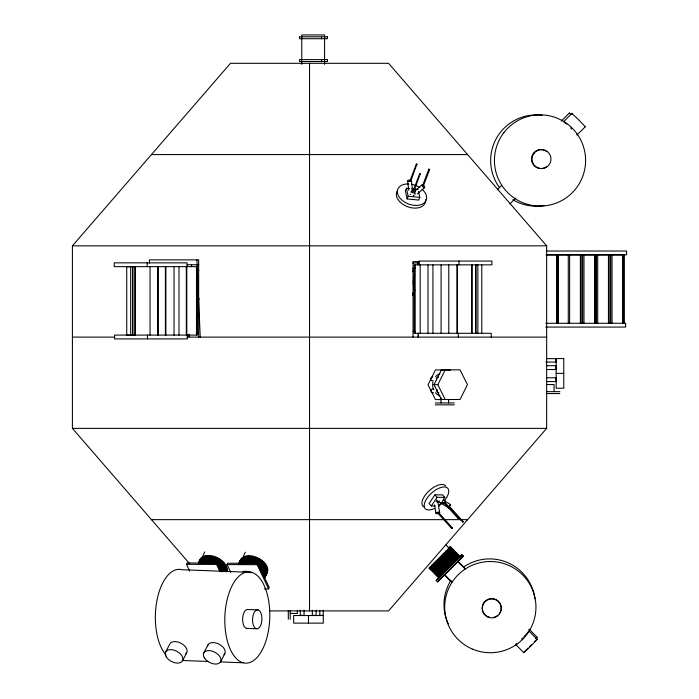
<?xml version="1.0" encoding="UTF-8"?>
<svg xmlns="http://www.w3.org/2000/svg" width="699" height="699" viewBox="0 0 699 699"><rect width="100%" height="100%" fill="white"/><g stroke="black" fill="none" stroke-linecap="round" stroke-linejoin="round"><path stroke-width="1.05" d="M462.555 522.398C464.328 521.454 461.995 522.109 458.361 517.741M448.548 507.789L450.497 504.556L448.548 507.789L438.771 501.891M409.92 180.919L416.351 164.108L416.945 164.047L410.636 181.434M417.207 164.518L416.324 164.186M413.188 190.731L419.645 173.85L420.239 173.789L413.93 191.168L413.188 190.818L413.694 190.547M419.618 173.929L420.527 174.182M414.07 191.063L413.808 190.591M428.828 169.149L429.623 169.621L428.828 169.149L422.345 186.266M409.631 188.555L406.451 188.249L405.429 190.941L407.106 198.935L418.753 200.063L419.784 197.38L418.518 191.377M407.106 198.935L408.137 196.244L406.451 188.249M423.192 186.423L429.623 169.621M189.682 571.092L186.467 564.32L187.114 562.975L217.179 563.097L221.321 571.799M202.902 555.784L204.755 551.93M219.748 571.214L216.533 564.442L217.179 563.097M230.74 572.324L227.061 564.582L227.708 563.237L257.774 563.35L269.264 587.544L268.617 588.89L264.327 588.873M243.497 556.037L245.349 552.193M268.617 588.89L257.127 564.696L257.774 563.35M434.018 384.677L441.427 369.858L460.047 369.858L467.456 384.677L460.047 399.496L441.427 399.496L434.018 384.677L437.819 384.677L445.228 399.496M437.819 384.677L445.228 369.858M165.628 652.027L169.84 643.98A9.506 5.758 27.6 0 1 181.941 643.788A9.506 5.758 27.6 0 1 185.803 653.853M182.544 660.712L186.755 652.665M203.724 652.988L207.935 644.941M220.639 661.682L224.851 653.635M438.92 501.55L439.295 500.868M443.079 499.934L444.809 497.339L442.581 494.857L434.865 494.857L429.081 503.49L431.309 505.98L435.171 505.98M431.309 505.98L437.102 497.339L444.809 497.339M439.024 505.98L441.34 502.52M516.194 643.971L515.775 644.583L523.822 652.656L531.458 645.404L537.164 639.279L529.117 631.206L527.745 632.385M528.794 629.904L529.23 629.371M524.241 652.045L523.822 652.656M529.213 629.292L537.26 637.374L535.984 638.93M189.193 563.219L72.408 428.373L72.408 245.838L230.495 63.303L388.574 63.303L546.653 245.838L546.653 428.373L388.574 610.909L269.473 610.909M450.383 546.566L449.116 547.78M448.959 548.278L446.111 544.888M449.536 547.71L447.762 549.431M450.977 547.151L449.702 548.365M450.121 548.296L448.347 550.017M451.563 547.736L450.287 548.96M450.706 548.89L448.933 550.602M452.148 548.331L450.374 550.043M452.734 548.916L450.969 550.637M451.886 550.061L450.112 551.782M452.559 550.733L450.785 552.455M454.001 550.174L452.227 551.895M453.144 551.328L451.371 553.04M454.673 550.847L453.398 552.07M453.817 552L452.043 553.713M455.337 551.52L453.572 553.241M454.49 552.673L452.716 554.386M455.888 552.07L454.621 553.293M455.04 553.224L451.641 556.544M456.395 552.577L455.128 553.791M455.538 553.722L453.773 555.443M456.98 553.171L455.215 554.884M457.574 553.757L455.8 555.478M456.718 554.901L454.944 556.622M458.16 554.342L456.893 555.556M456.735 556.063L455.53 557.208M457.303 555.487L453.913 558.816M458.666 554.849L457.391 556.063M459.252 555.434L457.985 556.649M438.893 578.169L441.2 575.819M459.182 556.509L457.985 557.662M458.902 557.086L457.129 558.807M445.84 573.538L456.526 562.905M525.098 651.101L527.841 648.253M430.733 566.443L428.968 568.243L429.404 567.824M431.318 567.029L429.553 568.829L429.99 568.409M432.498 568.208L430.733 570.008L431.169 569.589M450.331 550.462L451.571 549.178L449.527 551.196M433.083 568.803L431.318 570.594L431.755 570.174M452.445 550.576L453.686 549.292L452.139 550.803M434.341 570.061L432.576 571.852L433.013 571.441M435.014 570.734L433.249 572.525L433.686 572.114M435.687 571.406L433.922 573.197L434.359 572.787M436.237 571.957L434.472 573.748L434.909 573.337M436.744 572.464L434.979 574.255L435.407 573.844M437.329 573.049L435.564 574.84L436.001 574.429M455.163 555.294L456.403 554.019L454.359 556.028M437.915 573.634L436.15 575.434L436.587 575.015M438.5 574.229L436.744 576.02L437.172 575.609M439.007 574.727L437.242 576.526L437.679 576.107M456.84 556.981L458.09 555.696L456.036 557.715M439.592 575.321L437.836 577.112L438.264 576.701M457.426 557.566L458.675 556.29L456.622 558.3M440.099 575.819L438.334 577.619L438.771 577.199M458.273 557.444L460.029 555.644L458.483 557.155M430.208 566.959L432.235 564.932M430.802 567.544L432.821 565.517M433.406 566.103L430.147 569.414L430.575 569.003M431.973 568.724L434 566.697M432.567 569.318L434.586 567.282M433.24 569.982L437.251 565.954M435.259 567.955L431.991 571.266L432.428 570.847M433.826 570.576L437.836 566.539M434.498 571.249L436.517 569.213M435.171 571.922L437.19 569.886M435.722 572.472L437.74 570.436M436.22 572.979L438.247 570.943M436.814 573.564L440.824 569.528M437.399 574.15L439.418 572.123M437.985 574.744L440.012 572.708M438.491 575.242L440.51 573.215M439.077 575.836L441.095 573.8M439.584 576.334L441.602 574.307M523.97 636.754L529.117 631.206M431.807 565.351L434.228 562.931M433.913 563.237L436.569 560.581M432.393 565.945L434.813 563.516M434.507 563.822L437.155 561.166M432.978 566.531L435.398 564.102M435.093 564.408L437.74 561.76M433.572 567.116L435.993 564.696M435.678 565.002L438.334 562.346M434.158 567.71L436.578 565.281M436.263 565.587L438.92 562.931M436.936 566.26L439.592 563.604M435.416 568.969L440.178 564.198M436.089 569.641L438.509 567.212M438.203 567.518L440.851 564.871M436.761 570.314L439.182 567.885M438.867 568.191L441.523 565.543M437.312 570.865L439.732 568.436M439.418 568.741L442.074 566.094M437.819 571.371L440.239 568.942M439.924 569.248L442.581 566.592M438.404 571.957L443.166 567.186M438.989 572.542L441.41 570.122M441.104 570.428L443.751 567.771M439.584 573.136L441.995 570.707M441.689 571.013L444.346 568.357M440.082 573.634L442.502 571.214M442.196 571.52L444.844 568.864M440.676 574.229L443.087 571.799M442.782 572.105L445.429 569.458M441.174 574.735L443.594 572.306M443.288 572.612L445.936 569.956M441.733 575.286L456.464 560.563M570.969 114.356L569.309 113.028L561.358 121.084M564.914 122.841L563.805 121.504L571.869 113.448L578.152 119.232L585.281 126.79L577.094 134.855M497.269 189.813L501.664 185.418M509.947 203.89L515.81 198.027M436.394 560.747L439.103 558.047M439.086 558.055L441.794 555.356M436.989 561.332L442.38 555.941M437.574 561.926L442.965 556.535M438.159 562.512L440.868 559.812M440.851 559.82L443.559 557.12M438.754 563.097L444.145 557.706M439.426 563.77L444.817 558.379M440.012 564.364L445.403 558.973M440.685 565.037L443.384 562.328M443.367 562.346L446.076 559.646M441.357 565.701L446.748 560.318M441.908 566.26L447.299 560.869M442.406 566.758L447.806 561.367M443 567.352L448.391 561.961M443.585 567.938L448.976 562.546M444.171 568.523L446.879 565.823M446.862 565.841L449.571 563.132M444.678 569.03L450.069 563.639M445.263 569.615L447.972 566.915M447.954 566.933L450.654 564.233M445.77 570.122L451.161 564.731M439.322 577.121L437.05 579.384L437.757 578.851M458.981 557.47L461.952 554.665L463.297 556.011L437.539 581.874L436.193 580.528L461.952 554.665M438.413 578.484L436.193 580.528M459.593 557.321L461.104 555.81L462.441 557.155L457.155 562.45M444.442 574.683L438.395 580.729L439.094 580.196M457.303 561.839L463.297 556.011M444.293 575.294L437.539 581.874M441.654 555.495L444.337 552.822M442.249 556.081L444.922 553.407M442.834 556.675L445.508 554.001M443.419 557.26L446.102 554.587M444.005 557.846L446.687 555.172M444.678 558.518L447.36 555.845M445.272 559.113L447.945 556.439M445.945 559.785L448.618 557.112M446.609 560.458L449.291 557.785M447.159 561.009L449.841 558.335M447.666 561.507L450.348 558.833M448.251 562.101L450.934 559.427M448.845 562.686L451.519 560.013M449.431 563.272L452.113 560.598M449.938 563.778L452.611 561.105M450.523 564.373L453.205 561.69M451.03 564.871L453.703 562.197M521.646 639.078L522.826 637.907M529.536 646.54L531.292 644.784M444.057 553.101L446.539 550.629M444.643 553.695L447.133 551.214M445.237 554.281L447.718 551.808M445.822 554.866L448.304 552.393M446.408 555.46L448.898 552.979M447.08 556.133L449.562 553.652M447.666 556.719L450.156 554.246M448.339 557.391L450.829 554.919M449.011 558.064L451.502 555.591M449.562 558.615L452.052 556.142M450.069 559.121L452.55 556.64M450.654 559.707L453.144 557.234M451.239 560.292L453.73 557.819M451.834 560.886L454.315 558.405M452.332 561.384L454.822 558.912M452.926 561.979L455.407 559.497M453.424 562.485L455.914 560.004M446.137 551.03L448.26 548.925M446.722 551.625L448.845 549.51M447.316 552.21L449.44 550.104M447.902 552.795L450.025 550.69M448.487 553.39L450.61 551.275M449.16 554.062L451.283 551.948M449.754 554.648L451.869 552.542M450.418 555.321L452.541 553.215M451.091 555.993L453.214 553.888M452.148 557.051L454.271 554.936M452.734 557.636L454.857 555.53M453.328 558.23L455.451 556.116M454.42 559.322L456.534 557.208M455.005 559.908L457.129 557.802M455.512 560.415L457.627 558.3M457.041 559.995L459.295 557.758M449.081 506.74L449.099 506.216M448.618 548.278L450.077 546.854M453.267 554.936L454.726 553.512M459.042 557.715L460.589 556.203M534.534 641.638L535.792 640.459M517.155 643.403L515.775 644.583M535.88 638.554L537.278 637.453M415.075 190.976L422.222 184.685M417.425 193.92L424.581 187.638A1.905 0.708 48.7 0 0 423.411 185.174A1.905 0.708 48.7 0 0 422.213 185.672A1.905 0.708 48.7 0 0 424.581 187.638M457.426 562.092L457.897 561.725L465.219 569.065M451.877 582.442L444.564 575.102L457.897 561.725M536.692 639.655L537.164 639.279M438.168 512.83L437.644 512.909L438.343 512.306L452.358 527.867L452.139 528.357L451.641 528.488L437.67 512.961M461.104 555.81L460.396 556.352L461.742 557.697L462.441 557.155M563.805 121.504L566.784 124.064M585.281 126.79L584.6 126.344M151.456 154.575L467.614 154.575M72.408 245.838L546.653 245.838M546.732 251.02L626.592 251.02L626.592 254.829L546.732 254.829M545.963 254.899L556.719 254.899L556.719 323.349M419.575 261.644L413.039 261.644L413.039 337.11M412.672 262.955L419.199 262.955M187.035 264.738L198.822 264.738M134.907 266.712L132.932 266.712L132.932 335.171L134.907 335.171M412.672 268.661L414.953 268.661M196.594 270.443L198.822 270.443M197.232 299.076L199.407 299.076M197.232 314.288L199.407 314.288M545.77 323.279L625.631 323.279L625.631 327.08L545.77 327.08M413.013 331.405L415.285 331.405M196.244 333.187L198.42 333.187M72.408 337.11L114.741 337.11M186.895 337.11L546.653 337.11M546.635 358.648L555.976 358.648L555.976 362.449M545.814 362.065L556.177 362.065M546.635 365.726L555.976 365.726L555.976 369.526L546.635 369.526M450.27 369.946L435.451 369.946L428.041 384.765L435.451 399.583L441.803 399.583M556.168 373.388L563.77 373.388M546.635 377.783L555.976 377.783L555.976 381.584L546.635 381.584M546.924 384.52L554.089 384.52L554.089 391.65M546.373 391.65L559.89 391.65M546.373 393.554L559.89 393.554M448.155 399.583L450.27 399.583M435.232 402.947L454.245 402.947M435.232 404.843L454.245 404.843M72.408 428.373L546.653 428.373M151.456 519.645L467.614 519.645M290.207 613.451L297.337 613.451L297.337 610.489M319.469 615.338L323.209 615.338L323.209 610.148M186.467 564.32L216.533 564.442M227.061 564.582L257.127 564.696M251.579 572.359A45.636 22.464 -87.9 0 0 226.039 634.937A45.636 22.464 -87.9 0 0 264.327 645.404A45.636 22.464 -87.9 0 0 251.579 572.359L182.107 569.746A45.636 22.464 -87.9 0 0 156.864 600.922A45.636 22.464 -87.9 0 0 166.074 655.138M258.123 609.912A9.506 4.683 -87.9 0 0 252.802 622.949A9.506 4.683 -87.9 0 0 260.779 625.133A9.506 4.683 -87.9 0 0 258.123 609.912L248.206 609.537A9.506 4.683 -87.9 0 0 242.632 618.938A9.506 4.683 -87.9 0 0 247.647 628.384M246.424 628.375L256.35 628.75M182.264 660.494L208.319 661.472M220.255 661.918L243.051 662.774M411.746 188.765L418.098 189.377M408.137 196.244L419.784 197.38M443.839 502.616L444.512 501.952L458.483 517.478L458.264 517.976L457.766 518.108L443.786 502.581M445.184 501.349L450.497 504.556M458.483 517.478L457.766 518.108M452.358 527.867L451.641 528.488M461.253 555.198L462.598 556.544M570.664 127.873L571.826 129.044M457.959 561.253L464.547 567.868M444.625 574.63L451.213 581.245M449.3 506.251L463.271 521.777M448.583 506.871L450.68 509.204M454.167 513.083L456.963 516.185M434.865 494.857L437.102 497.339M571.869 113.448L572.21 113.902M569.309 113.028L569.65 113.491M576.876 134.391L577.217 134.846M437.941 502.197L439.697 512.638A1.905 0.708 -9.6 0 1 436.901 513.678A1.905 0.708 -9.6 0 1 436.858 512.446A1.905 0.708 -9.6 0 1 439.697 512.638M434.533 504.844L435.94 513.197M411.353 180.63A1.905 0.716 -7.1 0 1 408.399 181.487A1.905 0.716 -7.1 0 1 408.653 180.202A1.905 0.716 -7.1 0 1 411.353 180.63L412.524 190.058M407.587 180.919L408.758 190.346M196.926 259.862L200.237 337.11M624.364 254.829L624.364 323.279M623.019 254.829L623.019 323.279M622.809 323.349L622.809 254.899L610.708 254.899L610.708 323.349M612.053 254.899L612.053 323.349M610.009 254.829L610.009 323.279M608.663 254.829L608.663 323.279M608.453 323.349L608.453 254.899L596.352 254.899L596.352 323.349M597.697 254.899L597.697 323.349M596.282 254.829L596.282 323.279M594.936 254.829L594.936 323.279M594.727 323.349L594.727 254.899L582.625 254.899L582.625 323.349M583.971 254.899L583.971 323.349M581.918 254.829L581.918 323.279M580.581 254.829L580.581 323.279M580.371 323.349L580.371 254.899L557.12 254.899L557.12 323.349M569.615 254.899L569.615 323.349M568.27 254.899L568.27 323.349M558.466 254.899L558.466 323.349M556.928 254.829L556.928 323.279M491.257 337.11L491.257 333.301L414.227 333.301L414.227 264.851L491.913 264.851L491.913 261.05L419.051 261.05L419.051 264.851M481.794 264.851L481.794 333.301M477.863 264.851L477.863 333.301M476.028 264.851L476.028 333.301M475.6 264.851L475.6 333.301M472.131 264.93L472.131 333.379M471.659 264.851L471.633 333.379M458.981 261.05L458.981 264.851M458.326 333.301L458.326 337.11M457.434 264.93L457.434 333.379M456.945 264.93L456.945 333.379M448.784 264.93L448.784 333.379M448.583 399.889L448.583 402.947M441.095 264.93L441.095 333.379M440.982 397.853L440.982 402.947M432.934 264.93L432.934 333.379M427.989 264.93L427.989 333.379M420.178 264.93L420.178 333.379M418.395 333.301L418.395 337.11M418.194 333.301L418.194 337.11M417.862 262.955L417.862 264.851M415.171 264.851L415.171 333.301M324.589 64.378L324.589 34.95L301.776 34.95L301.776 64.378M321.505 36.802L321.505 38.707M321.557 59.625L321.557 61.521M319.793 610.358L319.793 615.548M316.131 610.148L316.131 615.338L312.331 615.338L312.331 610.148M309.535 63.303L309.535 610.909M308.469 615.531L308.469 623.141M304.074 610.148L304.074 615.338L300.273 615.338L300.273 610.148M290.207 610.489L290.207 619.253M288.303 610.55L288.303 619.253M198.665 337.11L198.665 259.862L149.464 259.862L149.464 263.13M196.489 266.642L196.489 335.092M191.561 264.738L191.561 266.642M189.088 334.139L189.088 336.997M187.411 335.092L187.411 338.893L114.54 338.893L114.54 335.092L197.433 335.092L197.433 266.642L114.243 266.642L114.243 262.841L187.105 262.841L187.105 266.642M186.808 266.642L186.808 335.092M186.31 266.642L186.31 335.092M178.996 266.642L178.996 335.092M174.042 266.642L174.042 335.092M165.89 266.642L165.89 335.092M165.392 266.642L165.392 335.092M158.201 266.642L158.201 335.092M157.703 266.642L157.703 335.092M150.04 266.642L150.04 335.092M147.48 335.092L147.48 338.893M147.174 262.841L147.174 266.642M135.344 266.642L135.344 335.092M134.855 266.642L134.855 335.092M130.669 266.712L130.669 335.171M439.959 395.783A11.411 9.882 -90 0 1 435.529 392.829M433.563 389.588A11.411 9.882 -90 0 1 432.969 381.811M435.529 376.691A11.411 9.882 -90 0 1 439.959 373.738M442.502 370.19A1.905 1.643 -90 0 1 444.145 370.19M448.208 370.19A1.905 1.643 -90 0 1 449.85 370.19M433.511 392.62A1.905 1.643 -90 0 1 431.335 392.069A1.905 1.643 -90 0 1 431.624 389.518A1.905 1.643 -90 0 1 433.852 389.631M438.815 392.812A1.905 1.643 -90 0 1 437.224 389.631M433.144 380.562A1.905 1.643 -90 0 1 430.689 379.164A1.905 1.643 -90 0 1 432.751 377.084M436.604 379.872A1.905 1.643 -90 0 1 438.456 377.084M437.775 500.781A1.905 1.547 -62.9 0 1 436.98 500.633M436.657 500.388A1.905 1.547 -62.9 0 1 436.421 500.038M436.036 501.76A1.905 0.708 -9.6 0 1 437.88 502.389M434.568 508.426A15.212 7.261 -42 0 1 425.097 501.672A15.212 7.261 -42 0 1 443.751 486.95A15.212 7.261 -42 0 1 444.346 500.702M442.362 502.861A15.212 7.261 -42 0 1 438.57 506.05M424.284 507.09A15.212 7.261 -42 0 1 428.321 491.563A15.212 7.261 -42 0 1 445.7 485.997M411.991 191.675A1.905 0.716 -7.1 0 1 410.619 191.989M415.451 194.13A1.905 0.708 48.7 0 1 414.271 192.653M413.659 195.851A1.905 1.791 21.5 0 1 413.284 196.139M410.374 194.602A1.905 1.791 21.5 0 1 410.409 194.139M414.105 195.03A1.905 1.791 21.5 0 1 413.939 195.467M422.117 189.307A15.212 9.935 20.9 0 1 420.414 204.868A15.212 9.935 20.9 0 1 398.605 196.078A15.212 9.935 20.9 0 1 408.819 183.951M411.659 184.291A15.212 9.935 20.9 0 1 419.854 187.594M425.586 199.696A15.212 9.935 20.9 0 1 408.766 207.122A15.212 9.935 20.9 0 1 397.32 190.818M546.723 166.633A9.506 9.498 88.4 0 1 533.949 165.488A9.506 9.498 88.4 0 1 533.966 152.644A9.506 9.498 88.4 0 1 546.749 151.543M544.241 205.48A45.636 45.584 88.4 0 1 512.909 199.765M499.383 187.419A45.636 45.584 88.4 0 1 542.249 115.326M414.813 290.452A19.493 16.898 90 0 1 414.682 274.593M414.507 296.166A22.814 19.782 90 0 1 412.637 292.811M412.602 271.736A22.814 19.782 90 0 1 414.988 267.603M414.577 294.768A14.74 12.774 90 0 1 412.908 294.812M414.184 294.768A14.74 12.774 90 0 1 412.515 294.812M414.245 294.646A14.74 12.774 90 0 1 412.576 294.821A14.74 12.774 90 0 0 414.297 294.462M414.324 293.921A14.74 12.774 90 0 1 412.725 294.462M413.869 293.929A22.814 19.782 90 0 1 412.751 295.467M238.805 563.91A14.74 9.131 25.7 0 1 256.446 560.93A14.74 9.131 25.7 0 1 265.139 576.561M239.128 563.237A14.74 9.131 25.7 0 1 256.769 560.257A14.74 9.131 25.7 0 1 265.463 575.889M240.299 563.106A14.74 9.131 25.7 0 1 253.239 563.149M258.315 565.849A14.74 9.131 25.7 0 1 264.738 577.4M240.01 563.691A14.74 9.131 25.7 0 1 252.959 563.744M259.512 567.571A14.74 9.131 25.7 0 1 264.458 577.986M239.233 563.018A14.74 9.131 25.7 0 1 257.538 563.088A14.74 9.131 25.7 0 1 264.537 577.82M238.761 563.735A14.74 9.131 25.7 0 1 256.734 561.804A14.74 9.131 25.7 0 1 264.86 577.147M241.732 561.882A13.901 8.615 25.7 0 1 256.699 563.211A13.901 8.615 25.7 0 1 264.93 574.622M242.946 559.366A13.901 8.615 25.7 0 1 247.385 558.108M248.425 558.073A13.901 8.615 25.7 0 1 266.004 572.857M246.389 562.319A13.901 8.615 25.7 0 1 248.023 562.415M249.709 562.669A13.901 8.615 25.7 0 1 253.117 563.665M241.146 563.106A13.901 8.615 25.7 0 1 253.361 563.158M258.149 565.701A13.901 8.615 25.7 0 1 264.301 574.237M243.514 558.186A13.901 8.615 25.7 0 1 256.848 558.702A13.901 8.615 25.7 0 1 266.502 568.479M239.801 563.114A14.74 9.131 25.7 0 1 257.616 558.492A14.74 9.131 25.7 0 1 265.139 575.286M241.373 563.813A13.901 8.615 25.7 0 1 249.421 563.254M259.661 568.427A13.901 8.615 25.7 0 1 263.776 575.329M239.18 563.639A14.74 9.131 25.7 0 1 256.114 563.848M258.551 565.342A14.74 9.131 25.7 0 1 264.982 576.893M238.909 563.691A14.74 9.131 25.7 0 1 256.664 563.446A14.74 9.131 25.7 0 1 264.659 577.828M240.255 560.878A14.74 9.131 25.7 0 1 259.041 558.492A14.74 9.131 25.7 0 1 265.419 574.692M242.361 563.254A14.74 9.131 25.7 0 1 250.871 563.726M259.906 568.759A14.74 9.131 25.7 0 1 264.309 577.776M241.059 561.603A13.901 8.615 25.7 0 1 256.76 561.664A13.901 8.615 25.7 0 1 265.402 574.115M249.176 560.013A13.901 8.615 25.7 0 1 250.862 560.266M251.71 560.458A13.901 8.615 25.7 0 1 253.422 560.956M260.456 564.879A13.901 8.615 25.7 0 1 262.798 567.247M239.407 562.651A14.74 9.131 25.7 0 1 258.193 560.257A14.74 9.131 25.7 0 1 264.572 576.457M239.696 562.057A14.74 9.131 25.7 0 1 257.337 559.078A14.74 9.131 25.7 0 1 266.031 574.709M246.625 563.525A13.901 8.615 25.7 0 1 248.294 563.7M261.077 570.83A13.901 8.615 25.7 0 1 262.256 572.516M243.086 563.647A14.74 9.131 25.7 0 1 247.883 563.709M260.273 569.973A14.74 9.131 25.7 0 1 263.995 576.658M246.092 558.798A13.901 8.615 25.7 0 1 250.618 558.859M258.918 562.04A13.901 8.615 25.7 0 1 260.377 563.071M256.28 559.165A13.901 8.615 25.7 0 1 258.717 560.397M261.627 562.442A13.901 8.615 25.7 0 1 262.876 563.595M259.81 566.216A13.901 8.615 25.7 0 1 262.151 568.593M256.009 557.645A13.901 8.615 25.7 0 1 258.49 558.781M259.277 559.217A13.901 8.615 25.7 0 1 261.513 560.712M261.854 572.656A14.74 9.131 25.7 0 1 263.575 576.282M242.509 571.642A9.506 5.758 27.6 0 1 251.116 572.822M207.559 646.426A9.506 5.758 27.6 0 1 218.962 644.137A9.506 5.758 27.6 0 1 223.898 654.814M198.455 562.887A14.74 9.131 25.7 0 1 212.88 559.48A14.74 9.131 25.7 0 1 225.681 571.642M198.533 562.975A14.74 9.131 25.7 0 1 212.601 558.623A14.74 9.131 25.7 0 1 226.004 570.969M208.678 556.046A13.901 8.615 25.7 0 1 210.312 556.133M216.244 557.723A13.901 8.615 25.7 0 1 218.682 558.955M199.704 562.844A14.74 9.131 25.7 0 1 214.418 563.656M219.198 566.723A14.74 9.131 25.7 0 1 222.929 571.031M200.22 563.018A14.74 9.131 25.7 0 1 212.365 563.481M218.918 567.317A14.74 9.131 25.7 0 1 222.64 571.625M198.638 562.765A14.74 9.131 25.7 0 1 211.675 560.554A14.74 9.131 25.7 0 1 224.23 570.209M198.962 562.092A14.74 9.131 25.7 0 1 213.204 560.275A14.74 9.131 25.7 0 1 225.218 571.345M199.346 563.176A13.901 8.615 25.7 0 1 211.648 561.096A13.901 8.615 25.7 0 1 223.505 570.209M201.067 560.082A13.901 8.615 25.7 0 1 202.352 559.104M203.103 558.711A13.901 8.615 25.7 0 1 216.236 559.873A13.901 8.615 25.7 0 1 225.34 569.397M225.506 570.227A13.901 8.615 25.7 0 1 225.541 571.834M202.789 562.38A13.901 8.615 25.7 0 1 204.746 562.092M206.598 562.083A13.901 8.615 25.7 0 1 209.115 562.407M219.346 567.579A13.901 8.615 25.7 0 1 221.05 569.388M200.552 562.852A13.901 8.615 25.7 0 1 203.033 561.882M206.834 561.585A13.901 8.615 25.7 0 1 214.436 563.621M218.944 566.513A13.901 8.615 25.7 0 1 222.465 570.576M201.129 559.48A13.901 8.615 25.7 0 1 202.238 558.387M202.911 557.924A13.901 8.615 25.7 0 1 207.35 556.666M208.398 556.631A13.901 8.615 25.7 0 1 226.074 569.056M199.381 561.21A14.74 9.131 25.7 0 1 215.257 557.47A14.74 9.131 25.7 0 1 226.747 571.712M202.509 562.975A13.901 8.615 25.7 0 1 211.395 563.682M219.067 568.173A13.901 8.615 25.7 0 1 221.941 571.668M199.94 562.337A14.74 9.131 25.7 0 1 215.519 563.586M217.957 565.08A14.74 9.131 25.7 0 1 223.645 571.433M198.848 562.826A14.74 9.131 25.7 0 1 216.62 563.508M217.433 564.006A14.74 9.131 25.7 0 1 223.916 570.882M199.661 560.624A14.74 9.131 25.7 0 1 215.537 556.876A14.74 9.131 25.7 0 1 227.035 571.127M201.766 562.992A14.74 9.131 25.7 0 1 211.185 563.752M219.311 568.505A14.74 9.131 25.7 0 1 221.12 570.419M200.464 561.341A13.901 8.615 25.7 0 1 203.33 559.646M204.222 559.392A13.901 8.615 25.7 0 1 224.737 570.655M198.813 562.389A14.74 9.131 25.7 0 1 212.88 558.038A14.74 9.131 25.7 0 1 226.284 570.384M199.093 561.804A14.74 9.131 25.7 0 1 214.375 557.837A14.74 9.131 25.7 0 1 226.607 571.502M213.868 562.686A13.901 8.615 25.7 0 1 216.306 563.918M214.514 561.341A13.901 8.615 25.7 0 1 216.157 562.136M219.853 564.617A13.901 8.615 25.7 0 1 221.679 566.373M208.922 557.252A13.901 8.615 25.7 0 1 211.439 557.575M214.846 558.562A13.901 8.615 25.7 0 1 217.328 559.698M218.883 560.607A13.901 8.615 25.7 0 1 221.024 562.179M217.555 561.314A13.901 8.615 25.7 0 1 219.067 562.284M220.465 563.359A13.901 8.615 25.7 0 1 222.282 565.115M204.667 563.237A14.74 9.131 25.7 0 1 208.18 563.604M219.678 569.711A14.74 9.131 25.7 0 1 220.832 571.004M489.615 617.322A9.506 9.498 -14.9 0 1 482.817 604.652A9.506 9.498 -14.9 0 1 496.342 599.759A9.506 9.498 -14.9 0 1 499.226 613.853M497.461 615.601A9.506 9.498 -14.9 0 1 496.063 616.492M495.311 616.833A9.506 9.498 -14.9 0 1 493.73 617.331M448.295 623.858A45.636 45.61 -14.9 0 1 451.004 580.222M463.673 567.003A45.636 45.61 -14.9 0 1 534.875 598.65M327.412 36.802L299.469 36.802L299.469 38.707L327.412 38.707L327.412 36.802M327.464 59.625L299.513 59.625L299.513 61.521L327.464 61.521L327.464 59.625M132.513 266.712L126.737 266.712L126.737 335.171L132.513 335.171L132.513 266.712M563.77 358.57L556.168 358.57L556.168 388.207L563.77 388.207L563.77 358.57M323.288 615.531L293.65 615.531L293.65 623.141L323.288 623.141L323.288 615.531M444.52 503.472A1.905 1.547 -62.9 0 0 444.695 500.318A1.905 1.547 -62.9 0 0 442.17 502.179A1.905 1.547 -62.9 0 0 444.52 503.472M412.052 192.015A1.905 1.791 21.5 0 0 415.311 191.98A1.905 1.791 21.5 0 0 413.537 189.28A1.905 1.791 21.5 0 0 412.052 192.015M533.975 153.264A9.506 9.498 88.4 0 0 540.248 168.485A9.506 9.498 88.4 0 0 550.279 155.44A9.506 9.498 88.4 0 0 533.975 153.264M503.892 132.618A45.636 45.584 88.4 0 0 534.001 205.689A45.636 45.584 88.4 0 0 582.153 143.059A45.636 45.584 88.4 0 0 503.892 132.618M166.292 656.946A9.506 5.758 27.6 0 0 181.591 661.901A9.506 5.758 27.6 0 0 174.374 650.271A9.506 5.758 27.6 0 0 166.292 656.946M204.388 657.908A9.506 5.758 27.6 0 0 219.687 662.862A9.506 5.758 27.6 0 0 212.47 651.232A9.506 5.758 27.6 0 0 204.388 657.908M488.138 617.191A9.506 9.498 -14.9 0 0 501.218 607.204A9.506 9.498 -14.9 0 0 486.023 600.869A9.506 9.498 -14.9 0 0 488.138 617.191M472.76 649.222A45.636 45.61 -14.9 0 0 535.574 601.254A45.636 45.61 -14.9 0 0 462.616 570.882A45.636 45.61 -14.9 0 0 472.76 649.222"/></g></svg>
